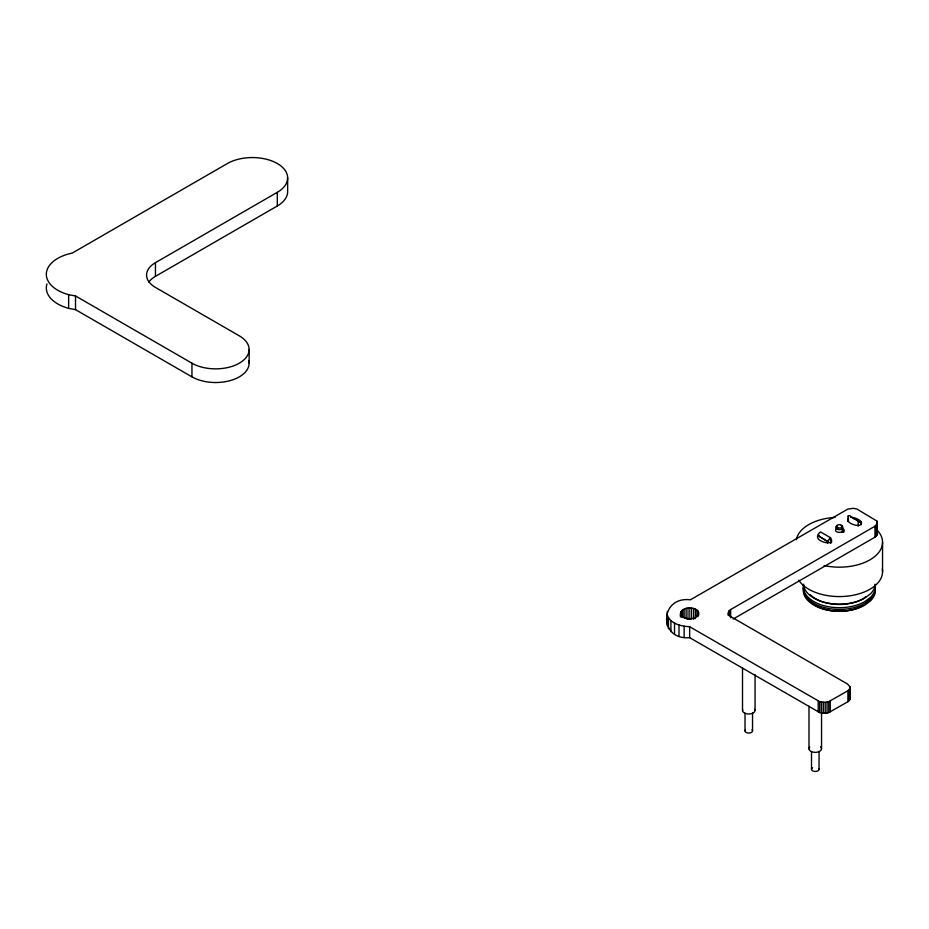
<?xml version="1.0" encoding="UTF-8"?>
<svg xmlns="http://www.w3.org/2000/svg" width="929" height="929" viewBox="0 0 929 929"><rect width="100%" height="100%" fill="white"/><g stroke="black" fill="none" stroke-linecap="round" stroke-linejoin="round"><path stroke-width="1.39" d="M728.185 613.604L730.624 616.531L847.55 684.023L849.965 686.821L849.687 699.862L847.922 701.697L828.761 712.578L825.184 713.309L819.703 712.578L689.643 637.654C658.301 640.592 659.3 595.919 690.398 599.809L847.898 509.046L853.379 508.326L856.956 509.046L876.999 521.134L877.429 534.245L874.99 537.171L733.132 619.074M667.208 625.6L667.301 611.445M680.585 614.232C683.593 621.176 701.047 619.933 698.039 611.085C692.976 605.394 678.019 607.241 680.585 616.961M849.687 699.862L849.965 686.821M877.429 523.306L874.99 526.232L730.624 609.575L728.603 611.433L728.185 615.242M817.834 536.114C815.209 541.549 835.299 546.682 830.526 538.82L830.526 541.561M667.208 614.661C670.064 623.835 681.166 626.32 689.643 626.715L819.703 701.65L825.184 702.37L828.761 701.65L847.922 690.758L849.687 688.923M865.677 596.813L863.018 598.81A33.479 19.335 0 0 1 810.343 594.804M865.398 603.734L867.152 602.422M836.681 528.427C831.316 534.117 848.688 533.281 842.231 528.241L842.231 532.34M155.445 262.675L277.306 192.326A35.29 20.368 0 0 0 277.306 163.516A35.29 20.368 0 0 0 227.408 163.516L72.276 253.071A39.053 22.551 0 0 0 46.369 273.184A39.053 22.551 0 0 0 68.641 294.69L75.528 295.968L191.955 363.193A33.49 19.335 0 0 0 239.31 363.193A33.49 19.335 0 0 0 239.31 335.845L155.445 287.421A30.309 17.5 0 0 1 155.445 262.675L155.445 276.354A30.309 17.5 0 0 0 148.872 282.021M155.445 276.354L277.306 205.994A35.29 20.368 0 0 0 287.642 191.583L287.642 177.915M818.356 535.627L819.064 535.209M691.304 608.042L691.304 618.981L686.903 619.132L686.903 608.193M850.964 517.372C855.052 516.942 866.223 522.342 859.36 525.373C855.655 526.174 845.193 522.47 848.432 518.254L848.432 520.995M46.961 283.926A39.053 22.551 0 0 0 68.641 308.358L75.528 309.647L191.955 376.86A33.49 19.335 0 0 0 230.45 380.53A33.49 19.335 0 0 0 248.833 360.661M848.2 515.955A4.32 2.497 -60 0 1 850.894 516.779L861.137 522.853L856.608 520.24M854.343 518.928L850.894 516.779M876.175 531.086L877.429 533.141M849.524 696.738L850.023 698.817M882.55 542.222L882.55 571.625M876.999 521.134L876.999 535.325M876.175 525.373L876.175 536.312M874.99 526.232L874.99 537.171M861.229 521.912L861.229 524.653M858.187 526.104L858.187 521.935A4.32 2.497 -60 0 1 861.229 523.48M848.978 689.899L848.978 700.838M848.003 516.059L848.003 521.622M847.922 690.758L847.922 701.697M843.764 529.704L843.764 532.433M843.462 529.147L843.462 531.876M842.94 528.647L842.94 531.388M831.571 539.807L831.571 542.548M831.153 539.284L831.153 542.013M830.689 543.372L830.689 537.81L820.504 531.934A4.32 2.497 -60 0 0 817.462 536.985M830.247 700.965L830.247 711.893M828.761 701.65L828.761 712.578M827.042 702.127L827.042 713.066M825.184 702.37L825.184 713.309M823.28 702.37L823.28 713.309M821.55 713.042L821.55 748.646M821.422 702.127L821.422 713.066M819.703 701.65L819.703 712.578M819.041 751.433L819.041 769.2M818.217 700.965L818.217 711.893M811.505 751.584L811.505 769.363M808.996 706.179L808.996 748.902M755.068 674.651L755.068 710.255M752.548 713.042L752.548 730.821M745.023 713.205L745.023 730.972M742.515 667.788L742.515 710.522M730.624 609.575L730.624 617.785M729.428 610.434L729.428 615.904M728.603 611.433L728.603 615.532M698.701 612.316L698.701 615.044M698.039 611.085L698.039 616.554M696.889 609.993L696.889 616.833M695.322 609.087L695.322 618.656M693.417 608.425L693.417 619.364M689.643 626.715L689.643 637.654M689.086 607.961L689.086 618.9M684.882 608.716L684.882 618.296M684.139 626.239L684.139 637.178M683.129 609.505L683.129 617.715M681.758 610.516L681.758 617.355M680.852 611.688L680.852 615.788M679.006 625.008L679.006 635.947M674.512 623.115L674.512 634.054M670.924 620.665L670.924 631.604M668.439 617.797L668.439 628.724M277.306 192.326L277.306 205.994M249.123 349.513L249.123 363.193M191.955 363.193L191.955 376.86M75.528 295.968L75.528 309.647M68.641 294.69L68.641 308.358M754.789 709.326A6.282 3.623 0 0 1 749.018 714.006A6.282 3.623 0 0 1 742.666 709.57M751.979 729.741A3.762 2.172 0 0 1 748.925 733.074A3.762 2.172 0 0 1 745.453 729.88M882.318 569.012A43.199 24.944 0 0 1 849.06 595.93A43.199 24.944 0 0 1 798.743 580.149M876.767 529.751A43.199 24.944 0 0 1 872.296 558.364A43.199 24.944 0 0 1 824.139 565.564M796.374 539.621A43.199 24.944 0 0 1 835.125 517.395M841.151 525.791A3.6 2.079 0 0 1 842.104 528.926A3.6 2.079 0 0 1 836.588 528.926A3.6 2.079 0 0 1 837.552 525.791M875.037 584.19A35.999 20.786 0 0 1 870.531 597.301L864.806 601.609A35.999 20.786 0 0 1 823.419 605.545A35.999 20.786 0 0 1 803.655 584.19M875.037 587.72A35.999 20.786 0 0 1 870.531 600.831L864.806 605.127A35.999 20.786 0 0 1 823.419 609.076A35.999 20.786 0 0 1 803.655 587.72M862.762 605.72A33.119 19.126 0 0 1 811.563 602.607M875.269 584.736A35.999 20.786 0 0 1 870.531 593.77L864.806 598.079A35.999 20.786 0 0 1 826.659 602.828A35.999 20.786 0 0 1 803.422 584.736M875.037 585.955A35.999 20.786 0 0 1 870.531 599.066L864.806 603.362A35.999 20.786 0 0 1 823.419 607.311A35.999 20.786 0 0 1 803.655 585.955M827.646 542.873A4.32 2.497 -60 0 1 830.491 537.937M820.597 746.846A6.282 3.623 0 0 1 815.499 752.397A6.282 3.623 0 0 1 809.728 747.079M818.879 768.643A3.762 2.172 0 0 1 814.431 771.407A3.762 2.172 0 0 1 812.515 767.807M817.764 535.487L827.867 541.619L817.764 535.487M837.865 527.823A2.95 1.707 0 0 0 842.301 526.348A2.95 1.707 0 0 0 837.865 524.873A2.95 1.707 0 0 0 837.865 527.823"/></g></svg>
